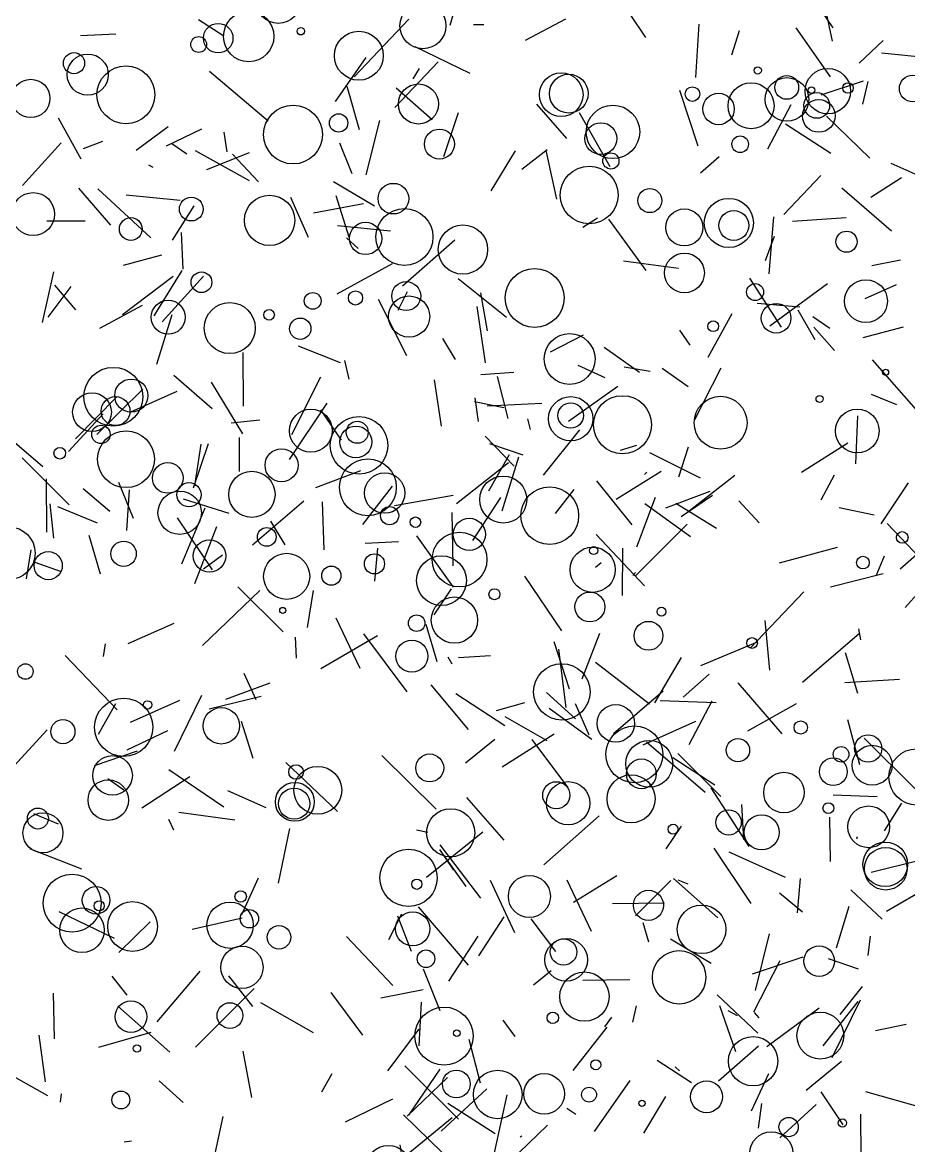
# Model space of a CAD drawing. Header units: millimetres. Extents: x -15 to 2017, y -16 to 2019.
# Drawn here: x 277.9 to 578.4, y 1297.8 to 1678.7 of the extents above; entities that cross this region are included whole.
import ezdxf

# ---------------------------------------------------------------- set-up
doc = ezdxf.new("R2010")
doc.units = ezdxf.units.MM

msp = doc.modelspace()

# ---------------------------------------------------------------- linework, layer by layer
at = {"color": 158}
for p, q in [((540.63, 1694.5), (552.76, 1676.93)), ((468.07, 1572.7), (456.9, 1566.91))]:
    msp.add_line(p, q, dxfattribs=at)
at = {"color": 77}
msp.add_line((552.6, 1672.42), (548.34, 1692.41), dxfattribs=at)
at = {"color": 174}
for p, q in [((425.52, 1687.02), (422.77, 1677.66)), ((422.49, 1353.52), (432.41, 1368.8))]:
    msp.add_line(p, q, dxfattribs=at)
at = {"color": 234}
for p, q in [((408.94, 1679.88), (390.35, 1660.31)), ((405.32, 1581.18), (408.44, 1587.5)), ((519.52, 1525.09), (502.93, 1512.18)), ((289.81, 1514.58), (303.27, 1508.97)), ((556.9, 1465.04), (561.05, 1451.2))]:
    msp.add_line(p, q, dxfattribs=at)
at = {"color": 133}
for p, q in [((462.01, 1679.87), (448.41, 1672.63)), ((489.66, 1526.15), (488.82, 1525.44)), ((562.31, 1293.9), (562.18, 1308.48))]:
    msp.add_line(p, q, dxfattribs=at)
at = {"color": 79}
msp.add_line((489.3, 1673.57), (484.02, 1681.48), dxfattribs=at)
at = {"color": 215}
msp.add_line((346.13, 1674.05), (337.6, 1679.59), dxfattribs=at)
at = {"color": 78}
for p, q in [((430.9, 1678), (434.35, 1678.01)), ((532.81, 1606.08), (529.76, 1597.92))]:
    msp.add_line(p, q, dxfattribs=at)
at = {"color": 86}
msp.add_line((506.19, 1660), (507.34, 1678.17), dxfattribs=at)
at = {"color": 155}
for p, q in [((540.11, 1676.91), (551.79, 1660.3)), ((565.91, 1596.29), (575.66, 1598.18))]:
    msp.add_line(p, q, dxfattribs=at)
at = {"color": 2}
for p, q in [((309.59, 1674.75), (297.56, 1674.2)), ((510.77, 1457.69), (501.97, 1449.89)), ((527.69, 1341.11), (526.09, 1342.98))]:
    msp.add_line(p, q, dxfattribs=at)
at = {"color": 60}
for p, q in [((520.99, 1675.86), (518.37, 1667.65)), ((554.91, 1514.21), (566.74, 1511.72)), ((582.52, 1394.6), (565.7, 1390.36))]:
    msp.add_line(p, q, dxfattribs=at)
at = {"color": 110}
for p, q in [((561.68, 1664.88), (569.81, 1672.62)), ((279.26, 1489.98), (280.82, 1499.86))]:
    msp.add_line(p, q, dxfattribs=at)
at = {"color": 98}
for p, q in [((429.74, 1661.45), (411.04, 1670.5)), ((433.32, 1559.29), (444.56, 1560.09)), ((557.69, 1442.33), (561.76, 1427.01))]:
    msp.add_line(p, q, dxfattribs=at)
at = {"color": 32}
msp.add_line((569.23, 1668.42), (584.96, 1666.85), dxfattribs=at)
at = {"color": 10}
msp.add_line((384.02, 1651.91), (394.49, 1666.87), dxfattribs=at)
at = {"color": 51}
for p, q in [((418.84, 1665.31), (404.21, 1649.83)), ((366.35, 1472.01), (350.89, 1487.32)), ((408.96, 1308.07), (419.57, 1323.75))]:
    msp.add_line(p, q, dxfattribs=at)
at = {"color": 59}
for p, q in [((361.16, 1645.18), (341.35, 1662.05)), ((403.5, 1352.12), (387.83, 1368.68))]:
    msp.add_line(p, q, dxfattribs=at)
at = {"color": 209}
for p, q in [((410.41, 1659.64), (412.58, 1663.09)), ((488.88, 1487.64), (472.39, 1505.06)), ((392.42, 1459.62), (384.25, 1476.67))]:
    msp.add_line(p, q, dxfattribs=at)
at = {"color": 146}
for p, q in [((392.17, 1642.25), (388.02, 1657.04)), ((478.31, 1437.56), (495.21, 1452.07))]:
    msp.add_line(p, q, dxfattribs=at)
at = {"color": 211}
for p, q in [((562.99, 1658.81), (548.69, 1654.02)), ((540.87, 1581.24), (546.57, 1571.2)), ((481.4, 1500.42), (481.26, 1484.38))]:
    msp.add_line(p, q, dxfattribs=at)
at = {"color": 23}
for p, q in [((562.89, 1651.05), (564.71, 1658.7)), ((477.24, 1629.74), (466.81, 1648.08))]:
    msp.add_line(p, q, dxfattribs=at)
at = {"color": 130}
for p, q in [((404.66, 1656.54), (416.8, 1645.8)), ((464.9, 1520.35), (458.5, 1512.15)), ((341.2, 1445.91), (358.87, 1450.17)), ((433.96, 1404.1), (414.9, 1388.68)), ((285.67, 1319.43), (283.5, 1335.28))]:
    msp.add_line(p, q, dxfattribs=at)
at = {"color": 64}
for p, q in [((507.03, 1636.74), (500.79, 1655.68)), ((303.45, 1622.28), (321.42, 1605.69)), ((406.76, 1589.42), (424.46, 1604.96)), ((500.12, 1430.72), (514.74, 1416.21)), ((327.91, 1329.46), (310.18, 1345.07))]:
    msp.add_line(p, q, dxfattribs=at)
at = {"color": 101}
for p, q in [((452.19, 1651.02), (462.42, 1639.38)), ((347.36, 1634.87), (346.32, 1641.53)), ((355.65, 1314.1), (352.68, 1329.83))]:
    msp.add_line(p, q, dxfattribs=at)
at = {"color": 182}
for p, q in [((538.42, 1650.83), (530.6, 1635.72)), ((500.35, 1595.21), (481.67, 1597.79)), ((385.71, 1563.32), (371.55, 1568.98)), ((575.33, 1455.85), (556.83, 1454.77))]:
    msp.add_line(p, q, dxfattribs=at)
at = {"color": 66}
for p, q in [((297.8, 1632.34), (290.08, 1646.27)), ((358.37, 1543.88), (348.69, 1542.81))]:
    msp.add_line(p, q, dxfattribs=at)
at = {"color": 118}
for p, q in [((420.82, 1633.22), (425.81, 1648.22)), ((552.04, 1634.25), (536.7, 1644.21))]:
    msp.add_line(p, q, dxfattribs=at)
at = {"color": 114}
for p, q in [((550.59, 1646.89), (565.22, 1632.74)), ((420.37, 1571.52), (424.63, 1564.41))]:
    msp.add_line(p, q, dxfattribs=at)
at = {"color": 97}
msp.add_line((327.35, 1643.29), (316.42, 1635.29), dxfattribs=at)
at = {"color": 111}
for p, q in [((326.76, 1636.9), (338.66, 1642.69)), ((398.32, 1470.71), (379.12, 1459.49))]:
    msp.add_line(p, q, dxfattribs=at)
at = {"color": 15}
msp.add_line((394.45, 1627.07), (399.13, 1645.45), dxfattribs=at)
at = {"color": 232}
msp.add_line((291.04, 1637.92), (277.93, 1623.46), dxfattribs=at)
at = {"color": 150}
for p, q in [((298.55, 1636.02), (305.16, 1638.46)), ((531.36, 1575.78), (550.85, 1590.17))]:
    msp.add_line(p, q, dxfattribs=at)
at = {"color": 192}
for p, q in [((328.55, 1637.68), (333.66, 1634.18)), ((486.15, 1535.29), (480.63, 1533.52))]:
    msp.add_line(p, q, dxfattribs=at)
at = {"color": 187}
for p, q in [((354.84, 1624.98), (336.61, 1635.16)), ((562.99, 1571.81), (576.67, 1575.43)), ((387.4, 1305.9), (403.44, 1313.64))]:
    msp.add_line(p, q, dxfattribs=at)
at = {"color": 27}
for p, q in [((340.37, 1628.88), (354.88, 1634.6)), ((463.07, 1543.49), (479.76, 1555.31)), ((411.57, 1504.65), (423.92, 1487.15)), ((490.48, 1447.5), (472.23, 1461.64))]:
    msp.add_line(p, q, dxfattribs=at)
at = {"color": 56}
for p, q in [((389.69, 1627.38), (385.49, 1637.77)), ((514.14, 1633.14), (507.84, 1627.61)), ((330.34, 1510.68), (342.25, 1493.12)), ((357.16, 1448.96), (353.03, 1457.95))]:
    msp.add_line(p, q, dxfattribs=at)
at = {"color": 81}
for p, q in [((436.85, 1621.6), (445.11, 1635.13)), ((442.02, 1578.64), (425.6, 1591.8)), ((351.45, 1526.46), (351.51, 1537.99)), ((583.86, 1310.32), (563.87, 1316.02))]:
    msp.add_line(p, q, dxfattribs=at)
at = {"color": 120}
msp.add_line((447.24, 1628.97), (455.85, 1635.64), dxfattribs=at)
at = {"color": 48}
for p, q in [((459.07, 1618.76), (455.54, 1635.25)), ((500.74, 1574.39), (504.17, 1569.22)), ((358.41, 1486.09), (338.9, 1467.42)), ((376.42, 1486.01), (374.42, 1473.46))]:
    msp.add_line(p, q, dxfattribs=at)
at = {"color": 237}
for p, q in [((320.68, 1630.44), (322.07, 1629.58)), ((342.24, 1547.7), (329.21, 1559.02)), ((358.58, 1346.28), (376.48, 1336.17))]:
    msp.add_line(p, q, dxfattribs=at)
at = {"color": 210}
msp.add_line((349.12, 1634.03), (357.97, 1624.65), dxfattribs=at)
at = {"color": 144}
for p, q in [((572.33, 1630.97), (585.58, 1625.09)), ((318.72, 1554.35), (303.1, 1538.98)), ((418.55, 1461.82), (414.75, 1474.58))]:
    msp.add_line(p, q, dxfattribs=at)
at = {"color": 247}
for p, q in [((548.67, 1626.82), (536.07, 1613.59)), ((532.55, 1612.79), (530.95, 1593.5)), ((542.53, 1361.69), (525.31, 1355.91)), ((457.19, 1357.09), (451.22, 1352.25))]:
    msp.add_line(p, q, dxfattribs=at)
at = {"color": 119}
for p, q in [((383.32, 1624.81), (397.27, 1616.49)), ((309.13, 1368.05), (290.35, 1377.08))]:
    msp.add_line(p, q, dxfattribs=at)
at = {"color": 143}
for p, q in [((565.63, 1619.42), (575.94, 1626.16)), ((483.91, 1354.01), (467.89, 1353.82)), ((442.13, 1315.02), (437.88, 1295.33))]:
    msp.add_line(p, q, dxfattribs=at)
at = {"color": 37}
msp.add_line((296.87, 1622.56), (307.69, 1609.99), dxfattribs=at)
at = {"color": 213}
for p, q in [((313.05, 1620.29), (331.31, 1618.4)), ((305.31, 1463.67), (306.09, 1467.98))]:
    msp.add_line(p, q, dxfattribs=at)
at = {"color": 126}
msp.add_line((374.89, 1605.76), (368.89, 1619.29), dxfattribs=at)
at = {"color": 129}
for p, q in [((388.64, 1605.87), (384.32, 1619.92)), ((565.74, 1552.69), (574.33, 1549.11))]:
    msp.add_line(p, q, dxfattribs=at)
at = {"color": 218}
for p, q in [((555.77, 1622.62), (572.64, 1607.99)), ((441.47, 1440.18), (424.85, 1450.97))]:
    msp.add_line(p, q, dxfattribs=at)
at = {"color": 196}
for p, q in [((328.74, 1604.92), (336.09, 1616.52)), ((562.64, 1351.75), (555.08, 1342.21))]:
    msp.add_line(p, q, dxfattribs=at)
at = {"color": 73}
for p, q in [((376.54, 1614.13), (393.49, 1617.3)), ((332.39, 1517.17), (347.86, 1512.26)), ((423.96, 1494.45), (423.66, 1512.48)), ((336.39, 1488.42), (343.84, 1507.8))]:
    msp.add_line(p, q, dxfattribs=at)
at = {"color": 255}
msp.add_line((299.1, 1611.34), (286.16, 1611.32), dxfattribs=at)
at = {"color": 108}
msp.add_line((472.95, 1612.37), (467.94, 1609.19), dxfattribs=at)
at = {"color": 220}
for p, q in [((489.38, 1594.54), (476.69, 1611.99)), ((494.49, 1526.4), (479.24, 1516.94))]:
    msp.add_line(p, q, dxfattribs=at)
at = {"color": 113}
for p, q in [((539.05, 1611.3), (557.24, 1612.55)), ((417.49, 1477.82), (423.44, 1486.67)), ((488.59, 1302.05), (496.02, 1314.49))]:
    msp.add_line(p, q, dxfattribs=at)
at = {"color": 54}
for p, q in [((331.69, 1607.48), (332.29, 1595.01)), ((314.57, 1441.4), (331.24, 1448.9)), ((577.62, 1338.86), (567.2, 1336.7)), ((408.2, 1285.01), (405.93, 1298.07))]:
    msp.add_line(p, q, dxfattribs=at)
at = {"color": 147}
for p, q in [((402.66, 1607.97), (384.69, 1609.69)), ((447.7, 1531.98), (436.33, 1535.82)), ((513.43, 1348.88), (527.26, 1335.94))]:
    msp.add_line(p, q, dxfattribs=at)
at = {"color": 125}
for p, q in [((387.77, 1605.66), (391.72, 1602.06)), ((561.36, 1473.03), (562.13, 1469.34))]:
    msp.add_line(p, q, dxfattribs=at)
at = {"color": 46}
msp.add_line((325, 1599.77), (312.09, 1596.27), dxfattribs=at)
at = {"color": 153}
for p, q in [((384.6, 1586.66), (403.43, 1596.93)), ((386.07, 1537.05), (379.09, 1547.3)), ((404.06, 1514.94), (423.97, 1518.34))]:
    msp.add_line(p, q, dxfattribs=at)
at = {"color": 91}
for p, q in [((284.67, 1576.91), (288.57, 1594.16)), ((291.11, 1492.4), (282.21, 1495.59))]:
    msp.add_line(p, q, dxfattribs=at)
at = {"color": 96}
for p, q in [((311.82, 1579.65), (328.99, 1592.7)), ((340.81, 1535.78), (335.83, 1520.81)), ((503.66, 1534.7), (500.42, 1524.51))]:
    msp.add_line(p, q, dxfattribs=at)
at = {"color": 194}
msp.add_line((331.93, 1594.61), (322.4, 1579.21), dxfattribs=at)
at = {"color": 171}
for p, q in [((325.31, 1577.19), (339.28, 1592.72)), ((475.19, 1568.61), (487.14, 1560.12)), ((575.49, 1493.43), (584.74, 1501.45)), ((402.1, 1367.74), (406.55, 1376.42))]:
    msp.add_line(p, q, dxfattribs=at)
at = {"color": 239}
for p, q in [((294.26, 1589.13), (286.46, 1578.71)), ((435.42, 1317.01), (419.89, 1302.64))]:
    msp.add_line(p, q, dxfattribs=at)
at = {"color": 47}
for p, q in [((288.8, 1589.66), (295.82, 1581.3)), ((518.49, 1579.87), (510.28, 1565.13)), ((349.96, 1408.13), (330.95, 1410.73))]:
    msp.add_line(p, q, dxfattribs=at)
at = {"color": 228}
msp.add_line((524.45, 1591.97), (535.23, 1575.42), dxfattribs=at)
at = {"color": 76}
msp.add_line((574.19, 1589.7), (563.59, 1584.97), dxfattribs=at)
at = {"color": 223}
for p, q in [((408.22, 1565.66), (398.6, 1584.77)), ((290.08, 1406.79), (281.69, 1410.36)), ((503.67, 1386.46), (500.2, 1387.86))]:
    msp.add_line(p, q, dxfattribs=at)
at = {"color": 190}
for p, q in [((433.19, 1587.05), (435.46, 1574.17)), ((310.44, 1522.75), (315.39, 1510.62))]:
    msp.add_line(p, q, dxfattribs=at)
at = {"color": 106}
msp.add_line((318.44, 1582.67), (303.98, 1574.9), dxfattribs=at)
at = {"color": 122}
for p, q in [((434.86, 1563.25), (432.06, 1582.43)), ((545.95, 1578.99), (551.7, 1574.99)), ((346.23, 1412.55), (327.51, 1425.18))]:
    msp.add_line(p, q, dxfattribs=at)
at = {"color": 49}
msp.add_line((527.06, 1583.56), (541.51, 1582.21), dxfattribs=at)
at = {"color": 104}
msp.add_line((328.53, 1579.58), (323.36, 1562.68), dxfattribs=at)
at = {"color": 163}
msp.add_line((553.26, 1567.42), (546.25, 1575.38), dxfattribs=at)
at = {"color": 198}
for p, q in [((352.9, 1548.59), (352.71, 1566.72)), ((513.18, 1447.95), (494.17, 1448.63)), ((497.64, 1367.87), (511.47, 1359.7)), ((424.64, 1291.13), (407.07, 1308.22))]:
    msp.add_line(p, q, dxfattribs=at)
at = {"color": 105}
for p, q in [((387.06, 1564.1), (388.54, 1557.75)), ((462.52, 1387.9), (470.78, 1370.47))]:
    msp.add_line(p, q, dxfattribs=at)
at = {"color": 185}
for p, q in [((475.48, 1558.22), (466.37, 1562.41)), ((540.75, 1376.69), (541.75, 1388.37))]:
    msp.add_line(p, q, dxfattribs=at)
at = {"color": 132}
msp.add_line((481.92, 1561.94), (490.74, 1560.42), dxfattribs=at)
at = {"color": 100}
for p, q in [((581.82, 1546.41), (566.19, 1564.3)), ((514.67, 1561.46), (505.76, 1543.96)), ((313.77, 1468.06), (329.37, 1474.97))]:
    msp.add_line(p, q, dxfattribs=at)
at = {"color": 178}
for p, q in [((378.99, 1558.45), (369.13, 1538.87)), ((429.24, 1333.9), (433.08, 1319.03))]:
    msp.add_line(p, q, dxfattribs=at)
at = {"color": 142}
for p, q in [((438.89, 1558.67), (442.47, 1544.43)), ((455.94, 1304.68), (438.05, 1287.53))]:
    msp.add_line(p, q, dxfattribs=at)
at = {"color": 16}
for p, q in [((503.59, 1555.13), (494.8, 1561.37)), ((367.24, 1427.77), (384.69, 1411.12))]:
    msp.add_line(p, q, dxfattribs=at)
at = {"color": 116}
msp.add_line((341.83, 1556.71), (352.52, 1539.2), dxfattribs=at)
at = {"color": 167}
msp.add_line((417.47, 1557.48), (419.87, 1541.8), dxfattribs=at)
at = {"color": 124}
for p, q in [((309.73, 1551.62), (295.85, 1537.52)), ((360.52, 1412.33), (347.54, 1418.07))]:
    msp.add_line(p, q, dxfattribs=at)
at = {"color": 30}
for p, q in [((314.62, 1546.66), (330.39, 1553.62)), ((513.9, 1319.72), (527.47, 1331.65))]:
    msp.add_line(p, q, dxfattribs=at)
at = {"color": 38}
for p, q in [((432.54, 1543.37), (431.45, 1551.38)), ((567.74, 1416.08), (552.79, 1416.65))]:
    msp.add_line(p, q, dxfattribs=at)
at = {"color": 50}
msp.add_line((381.08, 1549.64), (368.3, 1530.5), dxfattribs=at)
at = {"color": 152}
for p, q in [((431.14, 1550.14), (441.15, 1548.14)), ((506.17, 1441.62), (488.31, 1433.63))]:
    msp.add_line(p, q, dxfattribs=at)
at = {"color": 216}
for p, q in [((454.06, 1549.45), (435.43, 1548.56)), ((323.59, 1339.78), (338.11, 1356.94))]:
    msp.add_line(p, q, dxfattribs=at)
at = {"color": 7}
msp.add_line((305.21, 1545.98), (293.46, 1533.25), dxfattribs=at)
at = {"color": 121}
for p, q in [((449.21, 1544.23), (450.04, 1540.62)), ((507.86, 1524.18), (490.59, 1532.7)), ((318.41, 1412.29), (334.69, 1422.92))]:
    msp.add_line(p, q, dxfattribs=at)
at = {"color": 197}
msp.add_line((561.08, 1545.29), (560.39, 1528.96), dxfattribs=at)
at = {"color": 63}
for p, q in [((466.82, 1540.54), (454.47, 1525.22)), ((524.96, 1379.94), (512.5, 1398.69)), ((513.74, 1375.09), (498.63, 1388.4)), ((440.79, 1340.29), (444.89, 1334.77))]:
    msp.add_line(p, q, dxfattribs=at)
at = {"color": 230}
for p, q in [((284.76, 1528.04), (273.65, 1537.57)), ((382.49, 1349.77), (393.18, 1335.3)), ((422.13, 1312.18), (438.14, 1301.87))]:
    msp.add_line(p, q, dxfattribs=at)
at = {"color": 40}
msp.add_line((336.39, 1521.56), (338.5, 1535.68), dxfattribs=at)
at = {"color": 180}
msp.add_line((444.61, 1528.2), (434.85, 1538.35), dxfattribs=at)
at = {"color": 128}
msp.add_line((557.78, 1536), (542.1, 1526.03), dxfattribs=at)
at = {"color": 12}
for p, q in [((436.06, 1519.86), (443.11, 1532.19)), ((288.47, 1503.77), (287.31, 1515.47)), ((511.63, 1448.47), (503.9, 1433.66))]:
    msp.add_line(p, q, dxfattribs=at)
at = {"color": 65}
msp.add_line((440.62, 1513.08), (446.23, 1531.43), dxfattribs=at)
at = {"color": 157}
for p, q in [((277.73, 1531.06), (293.73, 1515.16)), ((464.73, 1380.32), (479.42, 1389.43))]:
    msp.add_line(p, q, dxfattribs=at)
at = {"color": 136}
for p, q in [((425.13, 1515.52), (442.69, 1529.52)), ((470.07, 1437.01), (465.41, 1447.66))]:
    msp.add_line(p, q, dxfattribs=at)
at = {"color": 22}
for p, q in [((286.16, 1505.82), (286.09, 1523.88)), ((470.94, 1435.47), (456.47, 1446.03)), ((275, 1426.46), (286.27, 1438.79)), ((561.24, 1346.63), (549.33, 1331.62))]:
    msp.add_line(p, q, dxfattribs=at)
at = {"color": 24}
for p, q in [((377.41, 1520.96), (392.64, 1526.8)), ((463.45, 1452.57), (458.19, 1468.66)), ((528.54, 1312.1), (527.4, 1303.75)), ((406.67, 1293.41), (423.56, 1307.3))]:
    msp.add_line(p, q, dxfattribs=at)
at = {"color": 83}
msp.add_line((553.13, 1525.15), (548.6, 1516.65), dxfattribs=at)
at = {"color": 71}
for p, q in [((298.48, 1520.63), (307.46, 1512.93)), ((565.35, 1368.83), (564.62, 1362.28))]:
    msp.add_line(p, q, dxfattribs=at)
at = {"color": 250}
msp.add_line((313.24, 1506.35), (314.14, 1520.16), dxfattribs=at)
at = {"color": 149}
msp.add_line((393.35, 1508.43), (403.33, 1521.42), dxfattribs=at)
at = {"color": 214}
msp.add_line((484.7, 1508.37), (472.65, 1523.26), dxfattribs=at)
at = {"color": 188}
for p, q in [((569.06, 1508.62), (578.37, 1522.6)), ((485.77, 1492.18), (484.91, 1491.15))]:
    msp.add_line(p, q, dxfattribs=at)
at = {"color": 226}
msp.add_line((355.89, 1501.52), (373.29, 1516.5), dxfattribs=at)
at = {"color": 164}
for p, q in [((380.22, 1499.81), (379.59, 1516.12)), ((524.75, 1466.65), (542.86, 1485.56)), ((492.31, 1447.99), (501.43, 1463.36)), ((413.83, 1357.73), (419.41, 1343.65))]:
    msp.add_line(p, q, dxfattribs=at)
at = {"color": 103}
msp.add_line((430.67, 1502.99), (440.06, 1517.6), dxfattribs=at)
at = {"color": 172}
msp.add_line((492.5, 1517.6), (486.09, 1500.74), dxfattribs=at)
at = {"color": 74}
for p, q in [((511.05, 1519.6), (495.93, 1513.97)), ((561, 1402.46), (560.69, 1401.76))]:
    msp.add_line(p, q, dxfattribs=at)
at = {"color": 36}
for p, q in [((501.25, 1511.15), (511.95, 1518.39)), ((534.65, 1495.48), (554.27, 1500.8)), ((570.17, 1497.69), (567.28, 1490.87)), ((501.25, 1406.14), (496.09, 1398.43))]:
    msp.add_line(p, q, dxfattribs=at)
at = {"color": 69}
msp.add_line((520.87, 1516.42), (527.74, 1509.04), dxfattribs=at)
at = {"color": 45}
for p, q in [((339.77, 1513.96), (331.86, 1495)), ((524.29, 1399.28), (511.5, 1419.09))]:
    msp.add_line(p, q, dxfattribs=at)
at = {"color": 202}
msp.add_line((488.97, 1515.54), (504.4, 1504.4), dxfattribs=at)
at = {"color": 93}
for p, q in [((499.43, 1515.69), (513.2, 1507.17)), ((526.43, 1350.45), (531.2, 1369.57))]:
    msp.add_line(p, q, dxfattribs=at)
at = {"color": 156}
msp.add_line((362.04, 1509.55), (366.9, 1501.5), dxfattribs=at)
at = {"color": 89}
for p, q in [((503.34, 1508.59), (485.92, 1491.11)), ((455.8, 1435.12), (441.62, 1443.21)), ((534.72, 1360.45), (525.8, 1342.99))]:
    msp.add_line(p, q, dxfattribs=at)
at = {"color": 14}
for p, q in [((586.82, 1492.26), (571.14, 1508.77)), ((484.92, 1339.67), (486.16, 1345.19))]:
    msp.add_line(p, q, dxfattribs=at)
at = {"color": 88}
msp.add_line((300.36, 1504.77), (304.26, 1491.66), dxfattribs=at)
at = {"color": 254}
for p, q in [((394.15, 1502.15), (405.44, 1502.71)), ((455.62, 1451.43), (465.45, 1442.49))]:
    msp.add_line(p, q, dxfattribs=at)
at = {"color": 140}
for p, q in [((339.23, 1493.46), (345.67, 1498.16)), ((425.77, 1463.34), (436.56, 1463.99))]:
    msp.add_line(p, q, dxfattribs=at)
at = {"color": 145}
for p, q in [((397.35, 1489.19), (398.38, 1500.39)), ((517.05, 1343.63), (520.21, 1341.87))]:
    msp.add_line(p, q, dxfattribs=at)
at = {"color": 20}
for p, q in [((472.24, 1493.98), (474.16, 1495.5)), ((450.26, 1374.66), (458.64, 1363.58)), ((422.05, 1320.86), (408.33, 1307.81))]:
    msp.add_line(p, q, dxfattribs=at)
at = {"color": 139}
for p, q in [((590.22, 1494.96), (577.25, 1480.25)), ((438.06, 1435.5), (428.11, 1427.48))]:
    msp.add_line(p, q, dxfattribs=at)
at = {"color": 41}
msp.add_line((460.8, 1472.43), (448.27, 1490.92), dxfattribs=at)
at = {"color": 229}
msp.add_line((569.81, 1491.66), (551.96, 1487.22), dxfattribs=at)
at = {"color": 85}
msp.add_line((529.6, 1475.9), (531.24, 1459.05), dxfattribs=at)
at = {"color": 55}
msp.add_line((408.36, 1451.66), (393.67, 1471.34), dxfattribs=at)
at = {"color": 42}
for p, q in [((467.73, 1456.12), (473.69, 1471.64)), ((477.63, 1341.37), (475.3, 1338.04))]:
    msp.add_line(p, q, dxfattribs=at)
at = {"color": 99}
msp.add_line((542.43, 1454.94), (561.72, 1471.63), dxfattribs=at)
at = {"color": 179}
msp.add_line((370.37, 1470.22), (370.72, 1463.06), dxfattribs=at)
at = {"color": 201}
for p, q in [((527.01, 1468.48), (507.85, 1460.52)), ((551.12, 1361.21), (561.32, 1357.74))]:
    msp.add_line(p, q, dxfattribs=at)
at = {"color": 195}
msp.add_line((292.4, 1464.01), (309.97, 1445.63), dxfattribs=at)
at = {"color": 44}
msp.add_line((422.11, 1463.59), (423.53, 1461.22), dxfattribs=at)
at = {"color": 200}
msp.add_line((462.25, 1446.35), (459.75, 1466.16), dxfattribs=at)
at = {"color": 53}
msp.add_line((346.83, 1449.19), (361.88, 1454.73), dxfattribs=at)
at = {"color": 248}
msp.add_line((429.2, 1438.95), (416.52, 1454.09), dxfattribs=at)
at = {"color": 204}
msp.add_line((535.5, 1437.45), (520.65, 1454.69), dxfattribs=at)
at = {"color": 181}
msp.add_line((309.47, 1447.65), (303.59, 1437.18), dxfattribs=at)
at = {"color": 205}
msp.add_line((329.48, 1431.61), (338.68, 1450.61), dxfattribs=at)
at = {"color": 107}
msp.add_line((448.18, 1447.99), (438.57, 1445.3), dxfattribs=at)
at = {"color": 162}
for p, q in [((540.26, 1447.67), (523.8, 1438.35)), ((569.41, 1374.54), (558.76, 1384.58))]:
    msp.add_line(p, q, dxfattribs=at)
at = {"color": 186}
msp.add_line((352.02, 1441.69), (356.06, 1429.15), dxfattribs=at)
at = {"color": 203}
msp.add_line((313.36, 1432.01), (327.14, 1438.54), dxfattribs=at)
at = {"color": 75}
msp.add_line((440.57, 1426.27), (458.23, 1437.48), dxfattribs=at)
at = {"color": 21}
msp.add_line((580.61, 1418.74), (563.28, 1436), dxfattribs=at)
at = {"color": 138}
for p, q in [((450.6, 1435.51), (462.73, 1419.36)), ((509.45, 1417.57), (489.51, 1434.59)), ((357.83, 1388.46), (352.21, 1376.03)), ((552.5, 1327.69), (562.12, 1347.25))]:
    msp.add_line(p, q, dxfattribs=at)
at = {"color": 159}
for p, q in [((302.32, 1426.71), (316.87, 1431.67)), ((473.48, 1409.63), (454.69, 1393))]:
    msp.add_line(p, q, dxfattribs=at)
at = {"color": 123}
for p, q in [((399.79, 1430.11), (418.21, 1411.91)), ((530.37, 1331.45), (548.12, 1344.52))]:
    msp.add_line(p, q, dxfattribs=at)
at = {"color": 17}
msp.add_line((512.71, 1420.08), (498.45, 1429.35), dxfattribs=at)
at = {"color": 26}
msp.add_line((306.83, 1422.24), (312.31, 1418.41), dxfattribs=at)
at = {"color": 244}
msp.add_line((428.47, 1415.84), (441.17, 1401.37), dxfattribs=at)
at = {"color": 221}
msp.add_line((522.51, 1401.55), (521.9, 1413.52), dxfattribs=at)
at = {"color": 170}
msp.add_line((576.05, 1413.88), (570.1, 1404.56), dxfattribs=at)
at = {"color": 134}
for p, q in [((327.45, 1408.54), (329.06, 1404.93)), ((551.89, 1394.16), (551.74, 1409.16)), ((419.37, 1398.23), (424.1, 1391.24))]:
    msp.add_line(p, q, dxfattribs=at)
at = {"color": 117}
msp.add_line((368.49, 1405.34), (364.57, 1386.82), dxfattribs=at)
at = {"color": 33}
msp.add_line((411.46, 1404.88), (415.32, 1404.13), dxfattribs=at)
at = {"color": 183}
msp.add_line((298.05, 1391.53), (280.38, 1398.45), dxfattribs=at)
at = {"color": 236}
msp.add_line((433.38, 1381.7), (419.49, 1399.79), dxfattribs=at)
at = {"color": 9}
msp.add_line((421.27, 1395.45), (428.19, 1385.68), dxfattribs=at)
at = {"color": 154}
msp.add_line((517.42, 1397.44), (536.57, 1388.82), dxfattribs=at)
at = {"color": 249}
for p, q in [((436.55, 1387.76), (444.79, 1370.09)), ((286.5, 1314.69), (269.29, 1324.33))]:
    msp.add_line(p, q, dxfattribs=at)
at = {"color": 19}
msp.add_line((497.74, 1387.74), (485.79, 1375.73), dxfattribs=at)
at = {"color": 253}
for p, q in [((542.47, 1377), (534.59, 1383.43)), ((519.85, 1329.57), (514.41, 1345.18))]:
    msp.add_line(p, q, dxfattribs=at)
at = {"color": 90}
msp.add_line((585.7, 1385.75), (570.88, 1377.17), dxfattribs=at)
at = {"color": 191}
msp.add_line((495.64, 1380.04), (478.01, 1379.77), dxfattribs=at)
at = {"color": 217}
msp.add_line((558.16, 1378.89), (553.79, 1364.76), dxfattribs=at)
at = {"color": 13}
msp.add_line((405.12, 1375.77), (409.74, 1363.7), dxfattribs=at)
at = {"color": 62}
msp.add_line((412.06, 1378.78), (429.03, 1358.97), dxfattribs=at)
at = {"color": 72}
for p, q in [((432.65, 1362.12), (441.23, 1375.36)), ((471.93, 1302.58), (483.98, 1319.87)), ((465.55, 1308.38), (462.47, 1310.33))]:
    msp.add_line(p, q, dxfattribs=at)
at = {"color": 39}
msp.add_line((321.17, 1373.71), (310.61, 1363.25), dxfattribs=at)
at = {"color": 18}
for p, q in [((335.44, 1371.18), (352.34, 1375.04)), ((500.71, 1323.17), (499.21, 1324.53))]:
    msp.add_line(p, q, dxfattribs=at)
at = {"color": 241}
msp.add_line((490.36, 1366.82), (488.43, 1373.38), dxfattribs=at)
at = {"color": 224}
msp.add_line((308.17, 1355.28), (313.33, 1348.86), dxfattribs=at)
at = {"color": 238}
msp.add_line((347.78, 1355.36), (355.88, 1345.02), dxfattribs=at)
at = {"color": 84}
msp.add_line((288.78, 1334.05), (288.4, 1349.45), dxfattribs=at)
at = {"color": 208}
msp.add_line((356.47, 1351.04), (336.55, 1331.22), dxfattribs=at)
at = {"color": 165}
msp.add_line((399.43, 1347.86), (413.81, 1350.71), dxfattribs=at)
at = {"color": 199}
msp.add_line((412.46, 1331.65), (413.18, 1346.39), dxfattribs=at)
at = {"color": 3}
msp.add_line((401.77, 1323.14), (412.46, 1337.3), dxfattribs=at)
at = {"color": 240}
msp.add_line((476.01, 1337.96), (464.58, 1323.25), dxfattribs=at)
at = {"color": 11}
msp.add_line((303.75, 1331.18), (321.57, 1336.31), dxfattribs=at)
at = {"color": 193}
msp.add_line((493.17, 1326.77), (504.83, 1319.22), dxfattribs=at)
at = {"color": 6}
msp.add_line((543.62, 1316.59), (555.6, 1326.44), dxfattribs=at)
at = {"color": 252}
msp.add_line((379.4, 1316.05), (382.93, 1322.28), dxfattribs=at)
at = {"color": 8}
msp.add_line((425.71, 1306.73), (407.56, 1324.88), dxfattribs=at)
at = {"color": 25}
for p, q in [((525.09, 1309.59), (530.99, 1322.23)), ((548.6, 1316.04), (556.11, 1304.86))]:
    msp.add_line(p, q, dxfattribs=at)
at = {"color": 67}
msp.add_line((332.38, 1312.36), (324.2, 1319.71), dxfattribs=at)
at = {"color": 52}
msp.add_line((290.98, 1315.38), (290.63, 1312.52), dxfattribs=at)
at = {"color": 1}
msp.add_line((534.78, 1300.4), (547.06, 1311.77), dxfattribs=at)
at = {"color": 207}
msp.add_line((341.98, 1289.3), (345.96, 1307.62), dxfattribs=at)
at = {"color": 141}
msp.add_line((312.42, 1299.07), (314.88, 1299.41), dxfattribs=at)
at = {"color": 87}
msp.add_line((447.19, 1301), (446.7, 1300.65), dxfattribs=at)
at = {"color": 133}
for centre, radius in [((364.68, 1686.02), 7.63), ((355.69, 1518.67), 7.84)]:
    msp.add_circle(centre, radius, dxfattribs=at)
at = {"color": 8}
for centre, radius in [((413.69, 1677.58), 7.79), ((369.66, 1640.7), 9.98)]:
    msp.add_circle(centre, radius, dxfattribs=at)
at = {"color": 21}
msp.add_circle((354.62, 1673.96), 8.55, dxfattribs=at)
at = {"color": 81}
msp.add_circle((344.27, 1673.38), 5.01, dxfattribs=at)
at = {"color": 47}
msp.add_circle((372.3, 1675.72), 1.26, dxfattribs=at)
at = {"color": 33}
for centre, radius in [((337.64, 1671.24), 2.68), ((290.54, 1532.61), 1.97), ((429.42, 1505.09), 5.46)]:
    msp.add_circle(centre, radius, dxfattribs=at)
at = {"color": 96}
for centre, radius in [((391.96, 1667.44), 8.3), ((457.72, 1341.13), 1.94)]:
    msp.add_circle(centre, radius, dxfattribs=at)
at = {"color": 88}
msp.add_circle((295.35, 1664.89), 3.59, dxfattribs=at)
at = {"color": 188}
for centre, radius in [((300.02, 1661.02), 6.98), ((320.31, 1447.26), 1.41)]:
    msp.add_circle(centre, radius, dxfattribs=at)
at = {"color": 158}
for centre, radius in [((312.97, 1654.17), 9.82), ((426.11, 1496.54), 9.28)]:
    msp.add_circle(centre, radius, dxfattribs=at)
at = {"color": 137}
for centre, radius in [((460.59, 1654.21), 7.4), ((563.93, 1584.19), 7.28)]:
    msp.add_circle(centre, radius, dxfattribs=at)
at = {"color": 240}
msp.add_circle((463.16, 1654.57), 6.57, dxfattribs=at)
at = {"color": 95}
for centre, radius in [((527.24, 1662.46), 1.23), ((557.36, 1604.34), 3.59), ((408.82, 1388.59), 9.73)]:
    msp.add_circle(centre, radius, dxfattribs=at)
at = {"color": 148}
for centre, radius in [((537.07, 1656.69), 4.04), ((378.04, 1418.3), 8.1)]:
    msp.add_circle(centre, radius, dxfattribs=at)
at = {"color": 169}
for centre, radius in [((550.99, 1655.43), 7.71), ((407.44, 1605.95), 9.67), ((562.89, 1495.54), 2.15), ((411.57, 1474.97), 2.81), ((525.66, 1326.42), 8.37)]:
    msp.add_circle(centre, radius, dxfattribs=at)
at = {"color": 92}
for centre, radius in [((579.79, 1656.3), 4.51), ((400.72, 1519.11), 6.86)]:
    msp.add_circle(centre, radius, dxfattribs=at)
at = {"color": 48}
msp.add_circle((280.71, 1652.94), 6.5, dxfattribs=at)
at = {"color": 26}
for centre, radius in [((412.16, 1651.06), 6.79), ((312.21, 1439.65), 9.91), ((410.24, 1371.3), 5.8)]:
    msp.add_circle(centre, radius, dxfattribs=at)
at = {"color": 29}
for centre, radius in [((525, 1650.46), 7.78), ((402.4, 1511.44), 3.08)]:
    msp.add_circle(centre, radius, dxfattribs=at)
at = {"color": 239}
for centre, radius in [((537.14, 1652.6), 7.39), ((520.53, 1431.89), 3.95), ((472.31, 1325.22), 1.7)]:
    msp.add_circle(centre, radius, dxfattribs=at)
at = {"color": 225}
msp.add_circle((557.84, 1656.47), 1.79, dxfattribs=at)
at = {"color": 122}
for centre, radius in [((505.09, 1654.43), 2.47), ((409.02, 1578.98), 6.98)]:
    msp.add_circle(centre, radius, dxfattribs=at)
at = {"color": 207}
msp.add_circle((513.94, 1649.38), 5.34, dxfattribs=at)
at = {"color": 229}
msp.add_circle((547.26, 1650.57), 4.36, dxfattribs=at)
at = {"color": 174}
msp.add_circle((545.48, 1655.77), 1.12, dxfattribs=at)
at = {"color": 28}
msp.add_circle((478.13, 1641.59), 9.07, dxfattribs=at)
at = {"color": 163}
msp.add_circle((547.95, 1647.01), 5.55, dxfattribs=at)
at = {"color": 12}
msp.add_circle((385.09, 1644.63), 3.11, dxfattribs=at)
at = {"color": 178}
for centre, radius in [((419.29, 1637.47), 5.09), ((490.18, 1470.71), 4.88)]:
    msp.add_circle(centre, radius, dxfattribs=at)
at = {"color": 121}
msp.add_circle((474.04, 1639.31), 5.4, dxfattribs=at)
at = {"color": 63}
for centre, radius in [((521.28, 1637.4), 2.81), ((283.11, 1408.71), 3.55)]:
    msp.add_circle(centre, radius, dxfattribs=at)
at = {"color": 85}
for centre, radius in [((477.44, 1631.74), 2.74), ((425, 1318.7), 4.7)]:
    msp.add_circle(centre, radius, dxfattribs=at)
at = {"color": 252}
for centre, radius in [((470.08, 1620.19), 9.79), ((548.46, 1335.1), 7.94)]:
    msp.add_circle(centre, radius, dxfattribs=at)
at = {"color": 102}
for centre, radius in [((403.67, 1618.95), 5.2), ((365.74, 1528.52), 5.6), ((311.26, 1313.27), 3.03)]:
    msp.add_circle(centre, radius, dxfattribs=at)
at = {"color": 38}
msp.add_circle((281.53, 1613.73), 7.27, dxfattribs=at)
at = {"color": 162}
msp.add_circle((335.15, 1615.43), 4.04, dxfattribs=at)
at = {"color": 226}
msp.add_circle((361.68, 1611.59), 8.53, dxfattribs=at)
at = {"color": 130}
msp.add_circle((490.63, 1618.29), 4.07, dxfattribs=at)
at = {"color": 241}
for centre, radius in [((517.43, 1610.71), 8.33), ((361.52, 1579.54), 1.81)]:
    msp.add_circle(centre, radius, dxfattribs=at)
at = {"color": 161}
for centre, radius in [((502.34, 1609.19), 6.28), ((309.45, 1546.91), 4.89)]:
    msp.add_circle(centre, radius, dxfattribs=at)
at = {"color": 186}
msp.add_circle((314.63, 1608.65), 3.86, dxfattribs=at)
at = {"color": 62}
msp.add_circle((519.12, 1609.86), 5.06, dxfattribs=at)
at = {"color": 254}
msp.add_circle((394.25, 1605.45), 5.49, dxfattribs=at)
at = {"color": 193}
for centre, radius in [((427.26, 1601.69), 8.38), ((487.97, 1312.12), 1.05)]:
    msp.add_circle(centre, radius, dxfattribs=at)
at = {"color": 255}
msp.add_circle((502.4, 1593.76), 6.75, dxfattribs=at)
at = {"color": 243}
for centre, radius in [((338.6, 1590.59), 3.52), ((484.27, 1415.4), 8.14)]:
    msp.add_circle(centre, radius, dxfattribs=at)
at = {"color": 32}
for centre, radius in [((451.58, 1585.28), 9.97), ((348.27, 1372.52), 7.85)]:
    msp.add_circle(centre, radius, dxfattribs=at)
at = {"color": 49}
msp.add_circle((408.03, 1585.93), 4.91, dxfattribs=at)
at = {"color": 198}
for centre, radius in [((526.35, 1587.28), 2.88), ((425.18, 1335.95), 1.11)]:
    msp.add_circle(centre, radius, dxfattribs=at)
at = {"color": 206}
for centre, radius in [((376.31, 1584.27), 2.84), ((316.72, 1330.72), 1.25)]:
    msp.add_circle(centre, radius, dxfattribs=at)
at = {"color": 107}
msp.add_circle((390.83, 1585.28), 2.42, dxfattribs=at)
at = {"color": 201}
for centre, radius in [((327.3, 1578.73), 5.76), ((570.5, 1393.18), 7.57), ((555.95, 1305.44), 1.41)]:
    msp.add_circle(centre, radius, dxfattribs=at)
at = {"color": 1}
msp.add_circle((348.19, 1575.05), 8.64, dxfattribs=at)
at = {"color": 84}
msp.add_circle((533.47, 1578.4), 5.02, dxfattribs=at)
at = {"color": 127}
msp.add_circle((372.09, 1574.84), 3.63, dxfattribs=at)
at = {"color": 134}
msp.add_circle((512.14, 1575.68), 1.82, dxfattribs=at)
at = {"color": 129}
msp.add_circle((463.43, 1564.58), 8.62, dxfattribs=at)
at = {"color": 77}
for centre, radius in [((308.72, 1551.75), 9.99), ((525.31, 1468.24), 1.82)]:
    msp.add_circle(centre, radius, dxfattribs=at)
at = {"color": 66}
msp.add_circle((570.62, 1560.06), 1.02, dxfattribs=at)
at = {"color": 128}
msp.add_circle((314.79, 1552.15), 5.63, dxfattribs=at)
at = {"color": 227}
msp.add_circle((301.47, 1546.54), 6.57, dxfattribs=at)
at = {"color": 110}
msp.add_circle((463.81, 1544.3), 7.53, dxfattribs=at)
at = {"color": 146}
msp.add_circle((481.38, 1542.28), 9.85, dxfattribs=at)
at = {"color": 237}
msp.add_circle((514.64, 1542.96), 8.97, dxfattribs=at)
at = {"color": 71}
msp.add_circle((548.21, 1551.03), 1.2, dxfattribs=at)
at = {"color": 54}
for centre, radius in [((375.69, 1540.26), 7.28), ((304.5, 1538.98), 3.12), ((581.23, 1422.84), 9.54)]:
    msp.add_circle(centre, radius, dxfattribs=at)
at = {"color": 60}
for centre, radius in [((463.81, 1545.41), 4.31), ((470.32, 1480.47), 5.07)]:
    msp.add_circle(centre, radius, dxfattribs=at)
at = {"color": 69}
msp.add_circle((560.99, 1540.17), 7.41, dxfattribs=at)
at = {"color": 171}
for centre, radius in [((392.03, 1535.29), 9.76), ((454.83, 1315.32), 6.9)]:
    msp.add_circle(centre, radius, dxfattribs=at)
at = {"color": 56}
msp.add_circle((391.41, 1539.71), 3.73, dxfattribs=at)
at = {"color": 44}
for centre, radius in [((313.01, 1530.58), 9.63), ((439.06, 1315.13), 8.24)]:
    msp.add_circle(centre, radius, dxfattribs=at)
at = {"color": 2}
msp.add_circle((390.94, 1536.44), 5.4, dxfattribs=at)
at = {"color": 204}
for centre, radius in [((327.16, 1524.22), 5.2), ((345.31, 1440.17), 6.18), ((370.05, 1413.76), 5.3), ((470.04, 1315.07), 2.52)]:
    msp.add_circle(centre, radius, dxfattribs=at)
at = {"color": 175}
msp.add_circle((395.02, 1521.06), 9.64, dxfattribs=at)
at = {"color": 25}
msp.add_circle((440.94, 1516.89), 7.97, dxfattribs=at)
at = {"color": 160}
msp.add_circle((331.2, 1512.44), 7.36, dxfattribs=at)
at = {"color": 200}
msp.add_circle((334.36, 1518.55), 4.08, dxfattribs=at)
at = {"color": 98}
msp.add_circle((456.7, 1511.45), 9.79, dxfattribs=at)
at = {"color": 40}
msp.add_circle((411.16, 1509.23), 1.78, dxfattribs=at)
at = {"color": 197}
msp.add_circle((273.24, 1498.71), 8.92, dxfattribs=at)
at = {"color": 43}
msp.add_circle((360.72, 1504.22), 3.18, dxfattribs=at)
at = {"color": 35}
msp.add_circle((576.25, 1504.04), 1.98, dxfattribs=at)
at = {"color": 208}
msp.add_circle((312.19, 1498.52), 4.29, dxfattribs=at)
at = {"color": 184}
for centre, radius in [((341.31, 1497.77), 5.5), ((551.21, 1412.24), 1.84)]:
    msp.add_circle(centre, radius, dxfattribs=at)
at = {"color": 230}
msp.add_circle((471.27, 1493.09), 7.66, dxfattribs=at)
at = {"color": 151}
msp.add_circle((471.58, 1499.6), 1.38, dxfattribs=at)
at = {"color": 53}
msp.add_circle((286.62, 1494.49), 4.77, dxfattribs=at)
at = {"color": 114}
msp.add_circle((367.48, 1490.86), 7.83, dxfattribs=at)
at = {"color": 51}
for centre, radius in [((397.25, 1495.08), 3.41), ((552.89, 1424.6), 4.7)]:
    msp.add_circle(centre, radius, dxfattribs=at)
at = {"color": 143}
msp.add_circle((420.01, 1489.4), 8.44, dxfattribs=at)
at = {"color": 87}
for centre, radius in [((382.64, 1491.09), 3.25), ((354.84, 1374.73), 3.11)]:
    msp.add_circle(centre, radius, dxfattribs=at)
at = {"color": 91}
msp.add_circle((437.96, 1484.8), 1.87, dxfattribs=at)
at = {"color": 189}
msp.add_circle((424.36, 1476.03), 7.84, dxfattribs=at)
at = {"color": 141}
for centre, radius in [((366.15, 1479.32), 1.02), ((364.88, 1368.44), 3.99)]:
    msp.add_circle(centre, radius, dxfattribs=at)
at = {"color": 14}
for centre, radius in [((494.58, 1478.87), 1.5), ((351.89, 1382.27), 1.95)]:
    msp.add_circle(centre, radius, dxfattribs=at)
at = {"color": 39}
for centre, radius in [((409.92, 1463.78), 5.43), ((306.99, 1414.97), 6.88), ((498.53, 1405.1), 1.68)]:
    msp.add_circle(centre, radius, dxfattribs=at)
at = {"color": 220}
msp.add_circle((278.87, 1458.57), 2.63, dxfattribs=at)
at = {"color": 109}
for centre, radius in [((460.8, 1451.67), 9.56), ((487.78, 1423.86), 5.05)]:
    msp.add_circle(centre, radius, dxfattribs=at)
at = {"color": 4}
msp.add_circle((479.1, 1440.99), 6.37, dxfattribs=at)
at = {"color": 135}
msp.add_circle((291.61, 1438.19), 4.09, dxfattribs=at)
at = {"color": 124}
msp.add_circle((485.41, 1430.5), 9.63, dxfattribs=at)
at = {"color": 149}
for centre, radius in [((541.81, 1439.59), 2.26), ((517.37, 1407.38), 4.29)]:
    msp.add_circle(centre, radius, dxfattribs=at)
at = {"color": 42}
msp.add_circle((564.71, 1432.46), 4.62, dxfattribs=at)
at = {"color": 202}
msp.add_circle((490.45, 1427.27), 7.96, dxfattribs=at)
at = {"color": 183}
for centre, radius in [((555.52, 1430.49), 2.65), ((564.84, 1405.9), 7.07), ((468.47, 1348.32), 8.35)]:
    msp.add_circle(centre, radius, dxfattribs=at)
at = {"color": 46}
msp.add_circle((566.06, 1426.79), 6.77, dxfattribs=at)
at = {"color": 190}
msp.add_circle((308.44, 1423.35), 6.71, dxfattribs=at)
at = {"color": 15}
msp.add_circle((416, 1425.88), 4.73, dxfattribs=at)
at = {"color": 245}
msp.add_circle((370.67, 1424.5), 2.48, dxfattribs=at)
at = {"color": 217}
msp.add_circle((370.25, 1414.39), 6.6, dxfattribs=at)
at = {"color": 101}
msp.add_circle((458.92, 1416.61), 4.61, dxfattribs=at)
at = {"color": 117}
msp.add_circle((462.95, 1413.91), 7.33, dxfattribs=at)
at = {"color": 177}
msp.add_circle((536.14, 1417.53), 6.87, dxfattribs=at)
at = {"color": 167}
msp.add_circle((284.84, 1403.85), 6.79, dxfattribs=at)
at = {"color": 41}
msp.add_circle((423.11, 1403.89), 8.17, dxfattribs=at)
at = {"color": 37}
msp.add_circle((528.55, 1404.03), 5.93, dxfattribs=at)
at = {"color": 142}
msp.add_circle((570.63, 1391.69), 7.24, dxfattribs=at)
at = {"color": 182}
msp.add_circle((294.71, 1380.04), 9.83, dxfattribs=at)
at = {"color": 108}
msp.add_circle((411.63, 1386.43), 1.74, dxfattribs=at)
at = {"color": 216}
msp.add_circle((449.79, 1382.3), 7.13, dxfattribs=at)
at = {"color": 199}
msp.add_circle((302.86, 1381), 4.69, dxfattribs=at)
at = {"color": 11}
msp.add_circle((490.17, 1379.27), 5.1, dxfattribs=at)
at = {"color": 173}
msp.add_circle((303.87, 1379.13), 1.72, dxfattribs=at)
at = {"color": 179}
msp.add_circle((315.23, 1372.11), 8.44, dxfattribs=at)
at = {"color": 152}
msp.add_circle((508.19, 1371.15), 8.24, dxfattribs=at)
at = {"color": 145}
msp.add_circle((298.06, 1370.84), 7.55, dxfattribs=at)
at = {"color": 150}
msp.add_circle((462.28, 1360.79), 7.23, dxfattribs=at)
at = {"color": 234}
msp.add_circle((461.38, 1363.46), 4.48, dxfattribs=at)
at = {"color": 67}
msp.add_circle((352.3, 1358.25), 7.17, dxfattribs=at)
at = {"color": 52}
msp.add_circle((414.74, 1361.18), 2.99, dxfattribs=at)
at = {"color": 157}
msp.add_circle((500.57, 1354.86), 9.07, dxfattribs=at)
at = {"color": 93}
msp.add_circle((548.07, 1360.35), 5.2, dxfattribs=at)
at = {"color": 236}
msp.add_circle((314.68, 1341.49), 5.36, dxfattribs=at)
at = {"color": 76}
msp.add_circle((348.23, 1341.88), 4.37, dxfattribs=at)
at = {"color": 203}
msp.add_circle((420.86, 1334.92), 9.86, dxfattribs=at)
at = {"color": 79}
msp.add_circle((509.88, 1314.34), 5.39, dxfattribs=at)
at = {"color": 20}
msp.add_circle((537.72, 1304.08), 3.27, dxfattribs=at)
at = {"color": 116}
msp.add_circle((531.84, 1295.18), 7.28, dxfattribs=at)
at = {"color": 65}
msp.add_circle((401.96, 1290.02), 7.8, dxfattribs=at)

doc.saveas('drawing.dxf')
